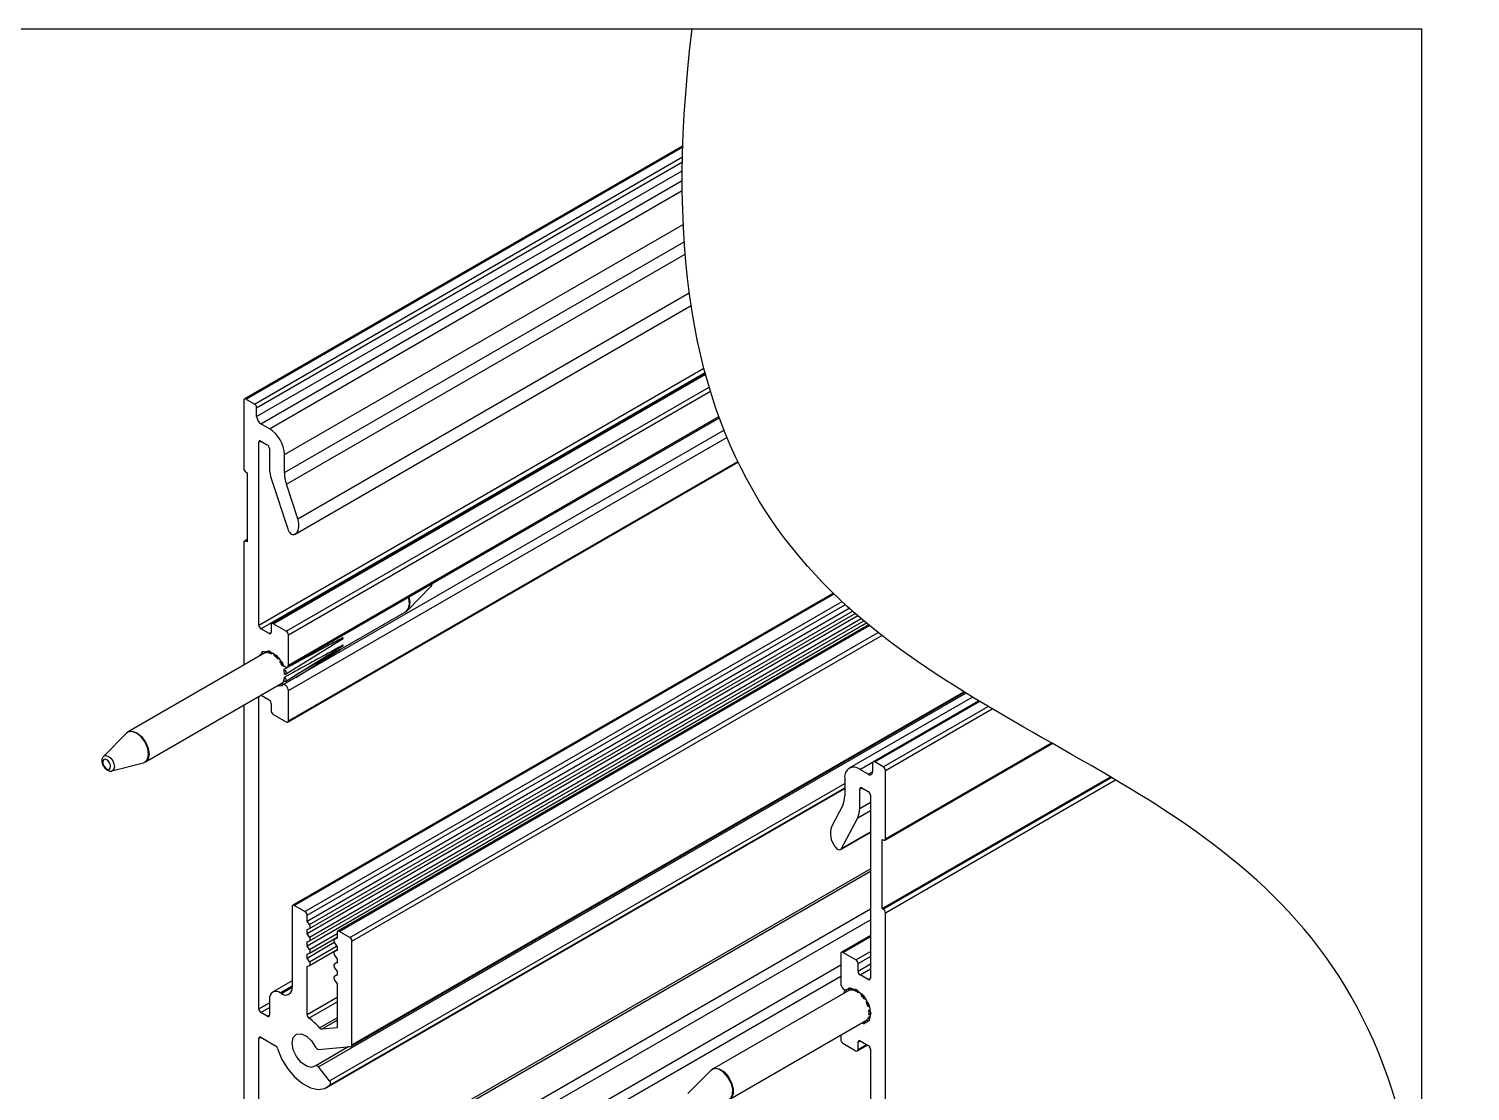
# Model space of a CAD drawing. Extents: x -0.6 to 9.7, y -6.1 to 0.
# Drawn here: x 4.9 to 9.665, y -3.514 to 0 of the extents above; entities that cross this region are included whole.
import ezdxf

# ---------------------------------------------------------------- set-up
doc = ezdxf.new("R2010")
doc.units = 0
doc.header["$LTSCALE"] = 0.5
doc.header["$MEASUREMENT"] = 0
for name, color, linetype in [('Dimension', 10, 'CONTINUOUS'), ('Hardware', 242, 'CONTINUOUS'), ('Housing', 150, 'CONTINUOUS')]:
    doc.layers.add(name, color=color, linetype=linetype)
doc.layers.add('Text-Unprinted', color=131, linetype='CONTINUOUS', plot=False)

msp = doc.modelspace()

# ---------------------------------------------------------------- linework, layer by layer
at = {"layer": 'Dimension', "transparency": 16777216}
msp.add_open_spline([(9.4726, -4.7258), (9.6653, -3.1478), (8.2828, -2.3629), (6.9002, -1.5781), (7.0929, 0)], degree=3, dxfattribs=at)
at = {"layer": 'Hardware', "linetype": 'Continuous', "lineweight": 25, "transparency": 16777216}
for p, q in [((6.1524, -1.923), (6.2283, -1.846)), ((5.9287, -2.0532), (6.1468, -1.9273)), ((6.1524, -1.923), (6.1496, -1.9253)), ((5.7481, -2.1583), (5.9389, -2.0399)), ((5.7484, -2.1346), (5.9011, -2.0398)), ((5.9006, -2.0399), (5.9392, -2.0161)), ((5.6763, -2.0661), (5.228, -2.3249)), ((5.6816, -2.064), (5.6894, -2.0594)), ((5.7013, -2.067), (5.7059, -2.0642)), ((5.713, -2.0691), (5.7115, -2.0699)), ((5.722, -2.0831), (5.7251, -2.0812)), ((5.7321, -2.0908), (5.7294, -2.0923)), ((5.7824, -2.1449), (5.9283, -2.0543)), ((5.7382, -2.1079), (5.7421, -2.1056)), ((5.2855, -2.4245), (5.7338, -2.1657)), ((5.7452, -2.1585), (5.7377, -2.1628)), ((5.2224, -2.3292), (5.1464, -2.4062)), ((5.1743, -2.4545), (5.279, -2.4272)), ((7.6106, -3.1802), (7.1601, -3.4403)), ((7.61, -3.1746), (7.5976, -3.1812)), ((7.6215, -3.1789), (7.6271, -3.1756)), ((7.6321, -3.1764), (7.6316, -3.1767)), ((7.6424, -3.1877), (7.6455, -3.1858)), ((7.654, -3.1926), (7.6517, -3.1938)), ((7.6618, -3.2082), (7.6646, -3.2065)), ((7.6708, -3.217), (7.668, -3.2185)), ((7.6758, -3.2345), (7.6782, -3.2329)), ((7.2176, -3.5399), (7.6698, -3.2788)), ((7.6807, -3.2661), (7.6755, -3.269)), ((7.6802, -3.244), (7.6771, -3.2457)), ((7.6817, -3.2608), (7.6823, -3.2604)), ((7.1545, -3.4446), (7.0785, -3.5216))]:
    msp.add_line(p, q, dxfattribs=at)
at = {"layer": 'Hardware', "linetype": 'Continuous', "lineweight": 25, "transparency": 16777216, "flags": 128}
for points in [[(6.2283, -1.846), (6.2305, -1.8428), (6.2321, -1.8354)], [(6.1468, -1.9273), (6.1554, -1.9176), (6.1587, -1.9015), (6.1558, -1.8818), (6.1552, -1.8798)], [(5.6722, -2.0685), (5.6712, -2.0659), (5.6708, -2.0629), (5.6713, -2.0605), (5.6727, -2.059), (5.6747, -2.0586), (5.6771, -2.0594), (5.6795, -2.0613), (5.6816, -2.064)], [(5.689, -2.0635), (5.6889, -2.0607), (5.6898, -2.0585), (5.6914, -2.0574), (5.6936, -2.0575), (5.696, -2.0587), (5.6983, -2.061), (5.7002, -2.0639), (5.7013, -2.067)], [(5.7098, -2.072), (5.711, -2.0702), (5.7128, -2.0695), (5.7152, -2.07), (5.7176, -2.0717), (5.7198, -2.0742), (5.7214, -2.0772), (5.7222, -2.0803), (5.722, -2.0831)], [(5.7294, -2.0923), (5.7314, -2.092), (5.7338, -2.0929), (5.7362, -2.0949), (5.7382, -2.0977), (5.7395, -2.1008), (5.74, -2.1038), (5.7396, -2.1063), (5.7382, -2.1079)], [(5.7424, -2.1189), (5.7448, -2.1202), (5.7471, -2.1225), (5.7489, -2.1255), (5.7499, -2.1286), (5.7501, -2.1315), (5.7493, -2.1337), (5.7477, -2.1349), (5.7455, -2.1349)], [(5.7377, -2.1628), (5.7389, -2.1659), (5.7393, -2.1689), (5.7388, -2.1714), (5.7374, -2.1729), (5.7354, -2.1732), (5.733, -2.1724), (5.7306, -2.1705), (5.729, -2.1685)], [(5.7454, -2.1447), (5.7476, -2.1473), (5.7491, -2.1503), (5.7499, -2.1534), (5.7497, -2.1561), (5.7486, -2.158), (5.7467, -2.1588), (5.7444, -2.1584), (5.742, -2.1569)], [(5.2842, -2.3597), (5.2711, -2.3419), (5.2557, -2.3292), (5.2401, -2.3235), (5.2269, -2.3258), (5.2224, -2.3292)], [(5.228, -2.3249), (5.2283, -2.3248), (5.2416, -2.3224), (5.2572, -2.3281), (5.2727, -2.3408), (5.2858, -2.3587), (5.2945, -2.3791), (5.2974, -2.3988), (5.2941, -2.4148), (5.2855, -2.4245)], [(5.279, -2.4272), (5.2835, -2.4254), (5.2924, -2.4155), (5.2957, -2.3996), (5.2928, -2.38), (5.2842, -2.3597)], [(5.1664, -2.4271), (5.1622, -2.4214), (5.1572, -2.4173), (5.1522, -2.4155), (5.1479, -2.4162), (5.145, -2.4194), (5.144, -2.4245), (5.1449, -2.4309), (5.1477, -2.4374), (5.1519, -2.4432), (5.1569, -2.4473), (5.1619, -2.4491), (5.1662, -2.4483), (5.1691, -2.4451), (5.1701, -2.44), (5.1692, -2.4337), (5.1664, -2.4271)], [(5.1464, -2.4062), (5.1486, -2.4045), (5.1552, -2.4034), (5.1628, -2.4062), (5.1705, -2.4124), (5.1769, -2.4212)], [(5.1769, -2.4212), (5.1811, -2.4312), (5.1826, -2.4409), (5.1809, -2.4487), (5.1765, -2.4536), (5.1743, -2.4545)], [(7.5961, -3.1886), (7.5959, -3.1875), (7.5957, -3.1846), (7.5964, -3.1824), (7.5979, -3.1811), (7.6001, -3.181), (7.6025, -3.182), (7.6045, -3.1838)], [(7.6107, -3.1804), (7.6099, -3.1773), (7.61, -3.1745), (7.6111, -3.1726), (7.6129, -3.1717), (7.6151, -3.1721), (7.6176, -3.1735), (7.6198, -3.1759), (7.6215, -3.1789)], [(7.6296, -3.1808), (7.6301, -3.1783), (7.6315, -3.1768), (7.6335, -3.1763), (7.6358, -3.1771), (7.6382, -3.1789), (7.6403, -3.1816), (7.6418, -3.1847), (7.6424, -3.1877)], [(7.6506, -3.1948), (7.6522, -3.1936), (7.6544, -3.1936), (7.6568, -3.1947), (7.6592, -3.1969), (7.661, -3.1998), (7.6622, -3.2029), (7.6625, -3.2059), (7.6618, -3.2082)], [(7.668, -3.2185), (7.6703, -3.2189), (7.6727, -3.2205), (7.6749, -3.223), (7.6766, -3.226), (7.6774, -3.2291), (7.6774, -3.2319), (7.6764, -3.2339), (7.6747, -3.2349)], [(7.6636, -3.2822), (7.6644, -3.2853), (7.6643, -3.288), (7.6632, -3.29), (7.6615, -3.2908), (7.6592, -3.2905), (7.6568, -3.2891), (7.6551, -3.2873)], [(7.6755, -3.269), (7.6773, -3.2719), (7.6784, -3.275), (7.6786, -3.278), (7.6779, -3.2802), (7.6764, -3.2815), (7.6742, -3.2816), (7.6718, -3.2805), (7.6695, -3.2784)], [(7.6771, -3.2457), (7.6795, -3.2476), (7.6815, -3.2503), (7.6829, -3.2534), (7.6835, -3.2565), (7.6831, -3.259), (7.6818, -3.2607), (7.6798, -3.2612), (7.6775, -3.2606)], [(7.2217, -3.4864), (7.211, -3.4668), (7.1966, -3.4509), (7.1808, -3.4411), (7.166, -3.4389), (7.1545, -3.4446)], [(7.1601, -3.4403), (7.1675, -3.4378), (7.1823, -3.44), (7.1982, -3.4499), (7.2126, -3.4658), (7.2234, -3.4855), (7.2289, -3.5058), (7.2284, -3.5238), (7.2218, -3.5366), (7.2176, -3.5399)], [(7.2111, -3.5426), (7.2201, -3.5373), (7.2267, -3.5245), (7.2272, -3.5067), (7.2217, -3.4864)]]:
    msp.add_lwpolyline(points, dxfattribs=at)
at = {"layer": 'Hardware', "linetype": 'Continuous', "lineweight": 25, "transparency": 16777216}
for centre, radius, start, end in [((6.1132, -1.897), 0.047, 326.4163, 22.5588), ((5.9375, -2.0151), 0.00199, 327.5795, 54.589), ((5.9377, -2.0389), 0.00155, 319.4321, 38.2441), ((5.6638, -2.0763), 0.0033, 80.5896, 159.405), ((5.6861, -2.0831), 0.0196, 103.3878, 119.9099), ((5.6855, -2.0993), 0.036, 63.9543, 84.4704), ((5.6651, -2.1339), 0.0764, 41.7613, 54.1586), ((5.648, -2.1489), 0.0991, 24.3935, 34.8091), ((5.9277, -2.0535), 0.00107, 310.3409, 16.5578), ((5.6713, -2.1412), 0.0745, 4.7819, 17.3866), ((5.724, -2.1488), 0.0195, 300.0506, 314.2941), ((5.7111, -2.1415), 0.0345, 333.6552, 354.7414), ((7.619, -3.2013), 0.0225, 83.6186, 111.6901), ((7.6115, -3.2293), 0.0517, 53.4072, 69.4904), ((7.5866, -3.2595), 0.0911, 34.2851, 45.3035), ((7.5848, -3.262), 0.0939, 16.796, 27.5948), ((7.6526, -3.261), 0.0243, 314.025, 340.7355), ((7.6214, -3.2545), 0.0564, 353.8124, 8.9975)]:
    msp.add_arc(centre, radius, start, end, dxfattribs=at)
for points, knots in [([(6.2282, -1.8457), (6.2292, -1.8447), (6.2317, -1.8422), (6.2333, -1.8382), (6.2333, -1.8353), (6.2333, -1.8347)], [0, 0, 0, 0, 0.323692, 0.865692, 1, 1, 1, 1]), ([(6.1412, -1.9294), (6.1416, -1.9294), (6.1462, -1.929), (6.151, -1.9258), (6.1533, -1.9216), (6.1536, -1.9212)], [0, 0, 0, 0, 0.073864, 0.899598, 1, 1, 1, 1]), ([(5.9386, -2.0134), (5.9382, -2.0137), (5.9344, -2.0157), (5.9176, -2.0247), (5.8527, -2.0596), (5.791, -2.0927), (5.7424, -2.1189)], [0, 0, 0, 0, 0.007458, 0.057409, 0.257212, 1, 1, 1, 1]), ([(5.9389, -2.0379), (5.9385, -2.0382), (5.9348, -2.0402), (5.9182, -2.0493), (5.8543, -2.0847), (5.7934, -2.1183), (5.7454, -2.1447)], [0, 0, 0, 0, 0.007458, 0.057409, 0.257212, 1, 1, 1, 1]), ([(5.9287, -2.0532), (5.9282, -2.0535), (5.9246, -2.0556), (5.9082, -2.065), (5.8593, -2.0932), (5.8133, -2.1195), (5.7801, -2.1385)], [0, 0, 0, 0, 0.0095884, 0.0738046, 0.3306697, 1, 1, 1, 1]), ([(5.23, -2.3245), (5.2269, -2.3258), (5.2232, -2.3273), (5.2213, -2.3307), (5.221, -2.3313)], [0, 0, 0, 0, 0.843908, 1, 1, 1, 1]), ([(5.1464, -2.4067), (5.1453, -2.4079), (5.1426, -2.4108), (5.1409, -2.4174), (5.1411, -2.4258), (5.1441, -2.4355), (5.1501, -2.4449), (5.1578, -2.4518), (5.1659, -2.455), (5.1718, -2.4556), (5.1742, -2.4544), (5.1744, -2.4543)], [0, 0, 0, 0, 0.075303, 0.179823, 0.302875, 0.44619, 0.593228, 0.743634, 0.877202, 0.987788, 1, 1, 1, 1]), ([(7.162, -3.4395), (7.1617, -3.4396), (7.1579, -3.4404), (7.1555, -3.4438), (7.1533, -3.4469)], [0, 0, 0, 0, 0.0839914, 1, 1, 1, 1])]:
    msp.add_open_spline(points, degree=3, knots=knots, dxfattribs=at)
at = {"layer": 'Housing', "linetype": 'Continuous', "lineweight": 25, "transparency": 16777216}
for p, q in [((7.0621, -0.3872), (5.6125, -1.224)), ((5.6175, -1.2245), (7.062, -0.3907)), ((5.6458, -1.2409), (7.0611, -0.4238)), ((5.6529, -1.2531), (7.0607, -0.4404)), ((5.6529, -1.2817), (7.0603, -0.4692)), ((5.667, -1.3062), (7.0602, -0.5019)), ((5.6953, -1.3225), (7.0603, -0.5345)), ((5.7448, -1.4082), (7.0635, -0.647)), ((5.7448, -1.4677), (7.0667, -0.7046)), ((5.7514, -1.506), (7.0697, -0.745)), ((5.7889, -1.6203), (7.0835, -0.873)), ((5.7804, -1.6708), (7.0895, -0.9151)), ((5.6598, -1.9722), (7.1318, -1.1225)), ((5.6669, -1.9844), (7.1355, -1.1366)), ((7.1362, -1.1395), (5.7029, -1.9669)), ((5.7079, -1.9674), (7.137, -1.1424)), ((5.7508, -1.9921), (7.1491, -1.1849)), ((5.6105, -1.2286), (5.6105, -1.454)), ((5.6458, -1.2409), (5.6175, -1.2245)), ((5.7579, -2.0044), (7.1533, -1.1988)), ((5.6529, -1.2817), (5.6529, -1.2531)), ((5.7548, -2.111), (7.1828, -1.2866)), ((5.7579, -2.1041), (7.1813, -1.2824)), ((5.6953, -1.3225), (5.667, -1.3062)), ((7.1984, -1.3275), (5.7398, -2.1696)), ((5.6598, -1.3673), (5.6669, -1.3632)), ((5.6598, -1.9722), (5.6598, -1.3673)), ((5.6669, -1.3632), (5.6882, -1.3756)), ((5.7579, -2.1887), (7.2081, -1.3515)), ((5.6953, -1.3878), (5.6953, -1.4518)), ((5.7448, -1.4677), (5.7448, -1.4082)), ((5.6175, -1.4662), (5.6211, -1.4683)), ((5.6211, -1.4683), (5.6211, -1.6969)), ((5.7558, -2.293), (7.2449, -1.4334)), ((5.7579, -2.2884), (7.2436, -1.4307)), ((5.7019, -1.4901), (5.7556, -1.654)), ((5.7889, -1.6203), (5.7514, -1.506)), ((5.6105, -1.6989), (5.6105, -2.1041)), ((5.6211, -1.6894), (5.6125, -1.6944)), ((5.6175, -1.6949), (5.6211, -1.6928)), ((5.6211, -1.6969), (5.6175, -1.6949)), ((7.5598, -1.8669), (5.7723, -2.8987)), ((5.7773, -2.8992), (7.562, -1.869)), ((5.8127, -2.9196), (7.5887, -1.8944)), ((5.8198, -2.9319), (7.5996, -1.9044)), ((5.8198, -2.9507), (7.6122, -1.9159)), ((5.8198, -2.9915), (7.6402, -1.9406)), ((5.8276, -2.9628), (7.6236, -1.926)), ((5.8276, -3.0037), (7.6519, -1.9506)), ((5.8281, -2.9751), (7.6322, -1.9336)), ((5.6938, -2), (5.6669, -1.9844)), ((5.6938, -2), (5.7008, -1.9959)), ((5.7008, -1.9715), (5.7008, -1.9959)), ((5.7508, -1.9921), (5.7079, -1.9674)), ((5.8198, -3.0323), (7.6689, -1.9649)), ((5.8281, -3.016), (7.6607, -1.958)), ((7.6763, -1.971), (5.9208, -2.9845)), ((5.9258, -2.985), (7.6787, -1.973)), ((5.9612, -3.0054), (7.7082, -1.9968)), ((5.7579, -2.1041), (5.7579, -2.0044)), ((5.9682, -3.0176), (7.7202, -2.0062)), ((5.7579, -2.2884), (5.7579, -2.1887)), ((5.6105, -2.2369), (5.6105, -3.7031)), ((5.6598, -3.2413), (5.6598, -2.2084)), ((5.6678, -2.2038), (5.6938, -2.2188)), ((5.7008, -2.2311), (5.7008, -2.2555)), ((5.8571, -3.4331), (7.9983, -2.197)), ((5.9662, -3.3652), (7.9942, -2.1944)), ((5.9682, -3.3606), (7.9914, -2.1927)), ((8.0199, -2.2102), (7.6119, -2.4457)), ((7.6469, -2.4491), (8.0399, -2.2223)), ((8.0405, -2.2226), (7.6914, -2.4241)), ((7.6964, -2.4246), (8.0433, -2.2244)), ((5.7079, -2.2677), (5.7508, -2.2925)), ((7.7247, -2.441), (8.0712, -2.241)), ((7.7318, -2.4532), (8.0851, -2.2492)), ((7.7297, -2.6832), (8.2836, -2.3634)), ((7.7318, -2.6786), (8.2807, -2.3617)), ((7.6893, -2.4287), (7.6893, -2.4573)), ((7.7247, -2.441), (7.6964, -2.4246)), ((7.5974, -2.4777), (7.5974, -2.5372)), ((7.6752, -2.4655), (7.6469, -2.4491)), ((7.6752, -2.4655), (7.6893, -2.4573)), ((7.7212, -2.9093), (8.4756, -2.4737)), ((7.7247, -2.9113), (8.4791, -2.4758)), ((7.7318, -2.6786), (7.7318, -2.4532)), ((5.8845, -3.5017), (7.5974, -2.5128)), ((5.894, -3.479), (7.5974, -2.4957)), ((5.8963, -3.492), (7.5974, -2.51)), ((7.6469, -2.5145), (7.654, -2.5104)), ((7.6469, -2.5784), (7.6469, -2.5145)), ((7.654, -2.5104), (7.6753, -2.5227)), ((7.7318, -2.9235), (8.493, -2.4841)), ((7.5908, -2.5679), (7.5534, -2.639)), ((7.6469, -2.5784), (7.6823, -2.558)), ((7.6823, -2.5349), (7.6823, -3.1398)), ((7.5866, -2.711), (7.6403, -2.6091)), ((7.6403, -2.6091), (7.6823, -2.5848)), ((7.5838, -2.714), (7.6823, -2.6572)), ((7.5866, -2.711), (7.6823, -2.6558)), ((7.7212, -2.6806), (7.7247, -2.6827)), ((7.7212, -2.9093), (7.7212, -2.6806)), ((5.6599, -3.9456), (7.6823, -2.7781)), ((5.662, -3.9526), (7.6823, -2.7863)), ((5.7703, -2.9033), (5.7703, -3.1703)), ((5.8127, -2.9196), (5.7773, -2.8992)), ((5.716, -4.046), (7.6823, -2.9108)), ((5.716, -4.0818), (7.6823, -2.9466)), ((5.8198, -2.9507), (5.8198, -2.9319)), ((5.8276, -2.9628), (5.8198, -2.9507)), ((7.7247, -2.9113), (7.7212, -2.9093)), ((7.7318, -4.9278), (7.7318, -2.9235)), ((5.8198, -2.9784), (5.8276, -2.9754)), ((5.8198, -2.9915), (5.8198, -2.9784)), ((5.8276, -3.0037), (5.8198, -2.9915)), ((5.8276, -3.0445), (5.9188, -2.9919)), ((5.9188, -2.989), (5.9188, -3.0078)), ((5.9612, -3.0054), (5.9258, -2.985)), ((7.6823, -2.9989), (7.5864, -3.0542)), ((7.5914, -3.0547), (7.6823, -3.0022)), ((5.8198, -3.0193), (5.8276, -3.0162)), ((5.8198, -3.0323), (5.8198, -3.0193)), ((5.8198, -3.0732), (5.9097, -3.0212)), ((5.8276, -3.0445), (5.8198, -3.0323)), ((5.8276, -3.0853), (5.9174, -3.0335)), ((5.8281, -3.0568), (5.9188, -3.0044)), ((5.8281, -3.0976), (5.9188, -3.0453)), ((5.9188, -3.0063), (5.9104, -3.0111)), ((5.9188, -3.0471), (5.9104, -3.0519)), ((5.9109, -3.0109), (5.9188, -3.0064)), ((5.9188, -3.0078), (5.9109, -3.0109)), ((5.9109, -3.0234), (5.9188, -3.0356)), ((5.9109, -3.0517), (5.9188, -3.0472)), ((5.9188, -3.0486), (5.9109, -3.0517)), ((5.9188, -3.0356), (5.9188, -3.0486)), ((5.9682, -3.3606), (5.9682, -3.0176)), ((7.5844, -3.0973), (5.7567, -4.1524)), ((5.8198, -3.0601), (5.8276, -3.057)), ((5.8198, -3.0732), (5.8198, -3.0601)), ((5.8276, -3.0853), (5.8198, -3.0732)), ((5.9188, -3.088), (5.9104, -3.0928)), ((5.9109, -3.0642), (5.9188, -3.0764)), ((5.9109, -3.0926), (5.9188, -3.088)), ((5.9188, -3.0895), (5.9109, -3.0926)), ((5.9188, -3.0764), (5.9188, -3.0895)), ((7.5844, -3.0588), (7.5844, -3.1585)), ((7.6343, -3.0795), (7.5914, -3.0547)), ((7.6343, -3.0795), (7.6823, -3.0517)), ((7.6414, -3.0917), (7.6823, -3.0681)), ((7.6414, -3.1161), (7.6414, -3.0917)), ((7.6414, -3.1161), (7.6823, -3.0925)), ((5.7877, -4.1703), (7.5844, -3.1331)), ((5.8198, -3.1009), (5.8276, -3.0978)), ((5.8198, -3.2598), (5.8198, -3.1009)), ((5.9188, -3.1288), (5.9104, -3.1336)), ((5.9109, -3.1051), (5.9188, -3.1172)), ((5.9109, -3.1334), (5.9188, -3.1288)), ((5.9188, -3.1303), (5.9109, -3.1334)), ((5.9188, -3.1172), (5.9188, -3.1303)), ((7.6484, -3.1284), (7.6823, -3.1088)), ((7.6753, -3.1439), (7.6484, -3.1284)), ((7.6753, -3.1439), (7.6823, -3.1398)), ((5.7703, -3.1485), (5.7057, -3.1858)), ((5.7307, -3.1883), (5.7703, -3.1654)), ((5.7349, -3.1907), (5.7307, -3.1883)), ((5.7349, -3.1907), (5.7703, -3.1703)), ((5.9109, -3.1459), (5.9188, -3.1581)), ((5.9188, -3.1581), (5.9188, -3.3038)), ((5.6598, -3.2413), (5.6953, -3.2208)), ((5.6669, -3.2535), (5.6953, -3.2371)), ((5.6953, -3.2087), (5.6953, -3.2618)), ((5.8198, -3.2598), (5.9188, -3.2027)), ((5.826, -3.2715), (5.9188, -3.218)), ((5.6882, -3.2659), (5.6669, -3.2535)), ((5.6882, -3.2659), (5.6953, -3.2618)), ((5.8609, -3.3045), (5.9188, -3.2711)), ((5.8678, -3.3083), (5.9188, -3.2789)), ((5.6599, -3.3394), (5.667, -3.3353)), ((5.667, -3.3353), (5.7154, -3.3632)), ((5.9188, -3.3038), (5.8678, -3.3083)), ((7.5844, -3.3282), (7.5844, -3.3428)), ((5.6599, -3.9456), (5.6599, -3.3394)), ((5.9581, -3.3662), (5.8486, -3.4295)), ((5.8571, -3.3753), (5.9647, -3.3657)), ((7.5914, -3.3551), (7.6343, -3.3798)), ((7.6393, -3.3803), (7.6725, -3.3611)), ((7.6414, -3.3513), (7.6485, -3.3472)), ((7.6414, -3.3757), (7.6414, -3.3513)), ((7.6414, -3.3757), (7.6696, -3.3594)), ((7.6484, -3.3472), (7.6753, -3.3627)), ((7.6823, -3.375), (7.6823, -4.4089)), ((5.894, -3.479), (5.8571, -3.4331))]:
    msp.add_line(p, q, dxfattribs=at)
at = {"layer": 'Housing', "linetype": 'Continuous', "lineweight": 25, "transparency": 16777216, "flags": 128}
for points in [[(5.7556, -1.654), (5.7573, -1.6581), (5.7595, -1.6621), (5.7622, -1.6656), (5.7653, -1.6686), (5.7685, -1.6708), (5.7717, -1.6722), (5.7747, -1.6727), (5.7774, -1.6723)], [(5.7774, -1.6723), (5.7824, -1.6695), (5.7865, -1.6654), (5.7897, -1.6601), (5.7918, -1.6536), (5.7928, -1.6462), (5.7926, -1.638), (5.7913, -1.6293), (5.7889, -1.6203)], [(5.6623, -2.0742), (5.6635, -2.0713), (5.6738, -2.0601), (5.6892, -2.0578), (5.7072, -2.0649), (5.7248, -2.0803), (5.7392, -2.1014)], [(5.7392, -2.1014), (5.7417, -2.1052), (5.7446, -2.1084), (5.7478, -2.1106), (5.751, -2.1116), (5.7538, -2.1114), (5.756, -2.11), (5.7574, -2.1075), (5.7579, -2.1041)], [(5.7392, -2.1699), (5.7248, -2.1743), (5.7198, -2.1738)], [(5.7579, -2.1887), (5.7574, -2.1847), (5.756, -2.1806), (5.7538, -2.1766), (5.751, -2.1732), (5.7478, -2.1706), (5.7446, -2.1692), (5.7417, -2.1689), (5.7392, -2.1699)], [(7.5648, -2.7041), (7.5675, -2.7077), (7.5706, -2.7107), (7.5737, -2.713), (7.5769, -2.7144), (7.58, -2.715), (7.5827, -2.7146), (7.585, -2.7132), (7.5866, -2.711)], [(5.8276, -2.9754), (5.8287, -2.9747), (5.8295, -2.9736), (5.83, -2.9722), (5.8302, -2.9706), (5.83, -2.9687), (5.8295, -2.9667), (5.8287, -2.9647), (5.8276, -2.9628)], [(5.8276, -3.0162), (5.8287, -3.0155), (5.8295, -3.0145), (5.83, -3.0131), (5.8302, -3.0114), (5.83, -3.0095), (5.8295, -3.0075), (5.8287, -3.0056), (5.8276, -3.0037)], [(5.8276, -3.057), (5.8287, -3.0563), (5.8295, -3.0553), (5.83, -3.0539), (5.8302, -3.0522), (5.83, -3.0503), (5.8295, -3.0484), (5.8287, -3.0464), (5.8276, -3.0445)], [(5.9109, -3.0109), (5.9098, -3.0116), (5.909, -3.0126), (5.9085, -3.014), (5.9084, -3.0157), (5.9085, -3.0176), (5.909, -3.0195), (5.9098, -3.0215), (5.9109, -3.0234)], [(5.8276, -3.0978), (5.8287, -3.0972), (5.8295, -3.0961), (5.83, -3.0947), (5.8302, -3.093), (5.83, -3.0912), (5.8295, -3.0892), (5.8287, -3.0872), (5.8276, -3.0853)], [(5.9109, -3.0517), (5.9098, -3.0524), (5.909, -3.0535), (5.9085, -3.0549), (5.9084, -3.0565), (5.9085, -3.0584), (5.909, -3.0604), (5.9098, -3.0623), (5.9109, -3.0642)], [(5.9109, -3.0926), (5.9098, -3.0932), (5.909, -3.0943), (5.9085, -3.0957), (5.9084, -3.0974), (5.9085, -3.0992), (5.909, -3.1012), (5.9098, -3.1032), (5.9109, -3.1051)], [(5.9109, -3.1334), (5.9098, -3.1341), (5.909, -3.1351), (5.9085, -3.1365), (5.9084, -3.1382), (5.9085, -3.14), (5.909, -3.142), (5.9098, -3.144), (5.9109, -3.1459)], [(7.5844, -3.1585), (7.5848, -3.1625), (7.5863, -3.1666), (7.5885, -3.1706), (7.5913, -3.174), (7.5944, -3.1766), (7.5976, -3.178), (7.6005, -3.1783), (7.603, -3.1773)], [(7.603, -3.1773), (7.6174, -3.1729), (7.635, -3.1779), (7.653, -3.1915), (7.6684, -3.2115), (7.6788, -3.2347), (7.6824, -3.2574), (7.6788, -3.2759), (7.6684, -3.2871), (7.653, -3.2894), (7.6519, -3.2892)], [(5.848, -3.4299), (5.8344, -3.4353), (5.8173, -3.4312), (5.7996, -3.4184), (5.7843, -3.3991), (5.7739, -3.3763), (5.7703, -3.354), (5.7739, -3.336), (5.7843, -3.3252), (5.7996, -3.3235), (5.8173, -3.3311), (5.8344, -3.3468), (5.848, -3.368)], [(5.7219, -3.3719), (5.7356, -3.4061), (5.7548, -3.4385), (5.7782, -3.4666), (5.8041, -3.4886), (5.8307, -3.5028), (5.8561, -3.5083), (5.8785, -3.5046), (5.8963, -3.492)], [(5.8571, -3.4331), (5.856, -3.4318), (5.8547, -3.4307), (5.8535, -3.4299), (5.8522, -3.4293), (5.851, -3.429), (5.8499, -3.429), (5.8489, -3.4293), (5.848, -3.4299)]]:
    msp.add_lwpolyline(points, dxfattribs=at)
at = {"layer": 'Housing', "linetype": 'Continuous', "lineweight": 25, "transparency": 16777216}
for centre, radius, start, end in [((5.6148, -1.2279), 0.00437, 50.7967, 189.214), ((5.6375, -1.2538), 0.0154, 2.6055, 57.3945), ((5.6836, -1.2803), 0.0307, 182.6055, 237.3945), ((5.6373, -1.4131), 0.1076, 2.6055, 57.3945), ((5.6641, -1.3666), 0.00437, 50.7967, 189.214), ((5.68, -1.3885), 0.0154, 2.6055, 57.3945), ((5.6258, -1.4533), 0.0154, 182.6055, 237.3945), ((5.82, -1.45), 0.1247, 180.8303, 198.7806), ((5.8695, -1.4659), 0.1247, 180.8303, 198.7806), ((5.6148, -1.6982), 0.00437, 50.7967, 189.214), ((5.6752, -1.9715), 0.0154, 182.6055, 237.3945), ((5.6965, -1.9966), 0.00437, 230.7967, 9.214), ((5.7052, -1.9708), 0.00437, 50.7967, 189.214), ((5.7425, -2.0051), 0.0154, 2.6055, 57.3945), ((5.6855, -2.2318), 0.0154, 2.6055, 57.3945), ((5.7162, -2.2548), 0.0154, 182.6055, 237.3945), ((5.7536, -2.2891), 0.00437, 230.7967, 9.214), ((7.6937, -2.428), 0.00437, 50.7967, 189.214), ((7.6276, -2.4728), 0.0306, 50.7967, 189.214), ((7.6807, -2.4587), 0.00873, 230.7967, 9.214), ((7.7164, -2.4539), 0.0154, 2.6055, 57.3945), ((7.6512, -2.5138), 0.00437, 50.7967, 189.214), ((7.667, -2.5356), 0.0154, 2.6055, 57.3945), ((7.5314, -2.539), 0.066, 334.0641, 1.5682), ((7.5809, -2.5802), 0.066, 334.0641, 1.5682), ((7.6204, -2.6608), 0.0705, 161.9882, 217.9766), ((7.7275, -2.6793), 0.00437, 230.7967, 9.214), ((5.7746, -2.9026), 0.00437, 50.7967, 189.214), ((5.8044, -2.9326), 0.0154, 2.6055, 57.3945), ((7.7164, -2.9242), 0.0154, 2.6055, 57.3945), ((5.9231, -2.9883), 0.00437, 50.7967, 189.214), ((5.9529, -3.0183), 0.0154, 2.6055, 57.3945), ((7.5887, -3.0581), 0.00437, 50.7967, 189.214), ((7.626, -3.0924), 0.0154, 2.6055, 57.3945), ((7.6567, -3.1154), 0.0154, 182.6055, 237.3945), ((7.678, -3.1405), 0.00437, 230.7967, 9.214), ((5.7169, -3.2052), 0.0218, 50.7967, 189.214), ((5.7487, -3.1738), 0.0218, 230.7967, 9.214), ((5.6752, -3.2406), 0.0154, 182.6055, 237.3945), ((5.691, -3.2625), 0.00437, 230.7967, 9.214), ((5.8353, -3.2591), 0.0156, 182.854, 233.0929), ((5.7115, -3.4279), 0.1937, 39.5612, 53.8034), ((5.6642, -3.3387), 0.00437, 50.7967, 189.214), ((5.8683, -3.2994), 0.00894, 214.7011, 266.9408), ((5.7069, -3.3763), 0.0156, 16.4267, 57.1694), ((5.8585, -3.3641), 0.0112, 199.9889, 262.5983), ((5.9639, -3.3613), 0.0044, 280.5468, 9.2519), ((7.5997, -3.3421), 0.0154, 182.6055, 237.3945), ((7.6371, -3.3764), 0.00437, 230.7967, 9.214), ((7.6457, -3.3506), 0.00437, 50.7967, 189.214), ((7.667, -3.3757), 0.0154, 2.6055, 57.3945), ((5.8861, -3.4871), 0.0113, 334.3332, 45.7334)]:
    msp.add_arc(centre, radius, start, end, dxfattribs=at)
at = {"layer": 'Text-Unprinted', "transparency": 16777216}
msp.add_lwpolyline([(0, 0), (9.504, 0), (9.504, -6.0793), (0, -6.0793)], close=True, dxfattribs=at)

doc.saveas('drawing.dxf')
